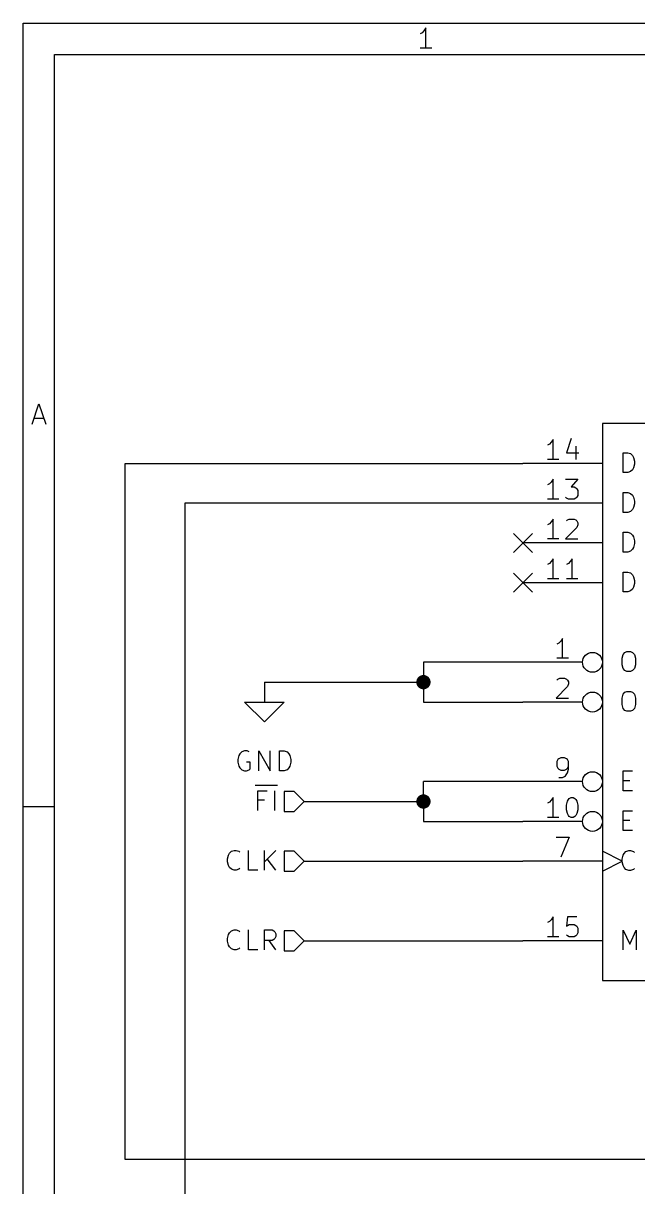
# Model space of a CAD drawing. Extents: x 0.4 to 11.3, y -7.9 to -0.4.
# Drawn here: x 0.394 to 1.939, y -3.318 to -0.394 of the extents above; entities that cross this region are included whole.
import ezdxf

# ---------------------------------------------------------------- set-up
doc = ezdxf.new("R2010")
doc.units = 0
doc.header["$MEASUREMENT"] = 0
for name, color, linetype in [('BLUE2', 5, 'CONTINUOUS'), ('BROWN2', 54, 'CONTINUOUS'), ('CYAN2', 4, 'CONTINUOUS'), ('GREEN3', 91, 'CONTINUOUS'), ('LYELLOW', 51, 'CONTINUOUS'), ('RED2', 1, 'CONTINUOUS'), ('RED3', 11, 'CONTINUOUS')]:
    doc.layers.add(name, color=color, linetype=linetype)

msp = doc.modelspace()

# ---------------------------------------------------------------- linework, layer by layer
at = {"layer": 'BLUE2', "linetype": 'CONTINUOUS'}
for p, q in [((1.626, -1.676), (1.674, -1.724)), ((1.674, -1.676), (1.626, -1.724)), ((1.626, -1.776), (1.674, -1.824)), ((1.674, -1.776), (1.626, -1.824))]:
    msp.add_line(p, q, dxfattribs=at)
at = {"layer": 'BROWN2', "linetype": 'CONTINUOUS'}
for p, q in [((0.9767, -2.3089), (1.0334, -2.3089)), ((0.9836, -2.3728), (0.9836, -2.3228)), ((0.9836, -2.3228), (1.0074, -2.3228)), ((1.0265, -2.3728), (1.0265, -2.3228)), ((1.075, -2.325), (1.05, -2.325)), ((1.05, -2.325), (1.05, -2.375)), ((1.1, -2.35), (1.075, -2.325)), ((1.0003, -2.3466), (0.9836, -2.3466)), ((1.075, -2.375), (1.1, -2.35)), ((1.05, -2.375), (1.075, -2.375)), ((0.9074, -2.4942), (0.9098, -2.4847)), ((0.9098, -2.4847), (0.9122, -2.4799)), ((0.9122, -2.4799), (0.917, -2.4752)), ((0.917, -2.4752), (0.9241, -2.4728)), ((0.9241, -2.4728), (0.9289, -2.4728)), ((0.9289, -2.4728), (0.936, -2.4752)), ((0.936, -2.4752), (0.9384, -2.4776)), ((0.9598, -2.5228), (0.9598, -2.4728)), ((1.0003, -2.5228), (1.0003, -2.4728)), ((1.0289, -2.4728), (1.0003, -2.5014)), ((1.075, -2.475), (1.05, -2.475)), ((1.05, -2.475), (1.05, -2.525)), ((1.1, -2.5), (1.075, -2.475)), ((0.9074, -2.5014), (0.9074, -2.4942)), ((0.9098, -2.5109), (0.9074, -2.5014)), ((0.9122, -2.5157), (0.9098, -2.5109)), ((1.0289, -2.5228), (1.0074, -2.4942)), ((1.075, -2.525), (1.1, -2.5)), ((0.917, -2.5204), (0.9122, -2.5157)), ((0.9241, -2.5228), (0.917, -2.5204)), ((0.9289, -2.5228), (0.9241, -2.5228)), ((0.936, -2.5204), (0.9289, -2.5228)), ((0.9384, -2.518), (0.936, -2.5204)), ((0.9836, -2.5228), (0.9598, -2.5228)), ((1.05, -2.525), (1.075, -2.525)), ((0.9074, -2.6942), (0.9098, -2.6847)), ((0.9098, -2.6847), (0.9122, -2.6799)), ((0.9122, -2.6799), (0.917, -2.6752)), ((0.917, -2.6752), (0.9241, -2.6728)), ((0.9241, -2.6728), (0.9289, -2.6728)), ((0.9289, -2.6728), (0.936, -2.6752)), ((0.936, -2.6752), (0.9384, -2.6776)), ((0.9598, -2.7228), (0.9598, -2.6728)), ((1.0003, -2.7228), (1.0003, -2.6728)), ((1.0003, -2.6728), (1.0193, -2.6728)), ((1.0193, -2.6728), (1.0241, -2.6752)), ((1.0241, -2.6752), (1.0265, -2.6776)), ((1.0265, -2.6776), (1.0289, -2.6823)), ((1.0289, -2.6895), (1.0265, -2.6942)), ((1.0289, -2.6823), (1.0289, -2.6895)), ((1.075, -2.675), (1.05, -2.675)), ((1.05, -2.675), (1.05, -2.725)), ((1.1, -2.7), (1.075, -2.675)), ((0.9074, -2.7014), (0.9074, -2.6942)), ((0.9098, -2.7109), (0.9074, -2.7014)), ((0.9122, -2.7157), (0.9098, -2.7109)), ((0.917, -2.7204), (0.9122, -2.7157)), ((0.9384, -2.718), (0.936, -2.7204)), ((1.0193, -2.699), (1.0003, -2.699)), ((1.0289, -2.7228), (1.0122, -2.699)), ((1.0241, -2.6966), (1.0193, -2.699)), ((1.0265, -2.6942), (1.0241, -2.6966)), ((1.075, -2.725), (1.1, -2.7)), ((0.9241, -2.7228), (0.917, -2.7204)), ((0.9289, -2.7228), (0.9241, -2.7228)), ((0.936, -2.7204), (0.9289, -2.7228)), ((0.9836, -2.7228), (0.9598, -2.7228)), ((1.05, -2.725), (1.075, -2.725))]:
    msp.add_line(p, q, dxfattribs=at)
at = {"layer": 'CYAN2', "linetype": 'CONTINUOUS'}
for p, q in [((1.9019, -1.5231), (1.9019, -1.4731)), ((1.9019, -1.4731), (1.9138, -1.4731)), ((1.9019, -1.5231), (1.9019, -1.4731)), ((1.9019, -1.4731), (1.9138, -1.4731)), ((1.9138, -1.4731), (1.9209, -1.4755)), ((1.9138, -1.4731), (1.9209, -1.4755)), ((1.9209, -1.4755), (1.9257, -1.4803)), ((1.9209, -1.4755), (1.9257, -1.4803)), ((1.9257, -1.4803), (1.9281, -1.485)), ((1.9257, -1.4803), (1.9281, -1.485)), ((1.9281, -1.485), (1.9305, -1.4946)), ((1.9281, -1.485), (1.9305, -1.4946)), ((1.9209, -1.5208), (1.9138, -1.5231)), ((1.9209, -1.5208), (1.9138, -1.5231)), ((1.9257, -1.516), (1.9209, -1.5208)), ((1.9257, -1.516), (1.9209, -1.5208)), ((1.9281, -1.5112), (1.9257, -1.516)), ((1.9281, -1.5112), (1.9257, -1.516)), ((1.9305, -1.5017), (1.9281, -1.5112)), ((1.9305, -1.5017), (1.9281, -1.5112)), ((1.9305, -1.4946), (1.9305, -1.5017)), ((1.9305, -1.4946), (1.9305, -1.5017)), ((1.9138, -1.5231), (1.9019, -1.5231)), ((1.9138, -1.5231), (1.9019, -1.5231)), ((1.9019, -1.6231), (1.9019, -1.5731)), ((1.9019, -1.5731), (1.9138, -1.5731)), ((1.9019, -1.6231), (1.9019, -1.5731)), ((1.9019, -1.5731), (1.9138, -1.5731)), ((1.9138, -1.5731), (1.9209, -1.5755)), ((1.9138, -1.5731), (1.9209, -1.5755)), ((1.9209, -1.5755), (1.9257, -1.5803)), ((1.9209, -1.5755), (1.9257, -1.5803)), ((1.9257, -1.5803), (1.9281, -1.585)), ((1.9257, -1.5803), (1.9281, -1.585)), ((1.9281, -1.585), (1.9305, -1.5946)), ((1.9281, -1.585), (1.9305, -1.5946)), ((1.9305, -1.6017), (1.9281, -1.6112)), ((1.9305, -1.6017), (1.9281, -1.6112)), ((1.9305, -1.5946), (1.9305, -1.6017)), ((1.9305, -1.5946), (1.9305, -1.6017)), ((1.9138, -1.6231), (1.9019, -1.6231)), ((1.9138, -1.6231), (1.9019, -1.6231)), ((1.9209, -1.6208), (1.9138, -1.6231)), ((1.9209, -1.6208), (1.9138, -1.6231)), ((1.9257, -1.616), (1.9209, -1.6208)), ((1.9257, -1.616), (1.9209, -1.6208)), ((1.9281, -1.6112), (1.9257, -1.616)), ((1.9281, -1.6112), (1.9257, -1.616)), ((1.9019, -1.7231), (1.9019, -1.6731)), ((1.9019, -1.6731), (1.9138, -1.6731)), ((1.9019, -1.7231), (1.9019, -1.6731)), ((1.9019, -1.6731), (1.9138, -1.6731)), ((1.9138, -1.6731), (1.9209, -1.6755)), ((1.9138, -1.6731), (1.9209, -1.6755)), ((1.9209, -1.6755), (1.9257, -1.6803)), ((1.9209, -1.6755), (1.9257, -1.6803)), ((1.9257, -1.6803), (1.9281, -1.685)), ((1.9257, -1.6803), (1.9281, -1.685)), ((1.9281, -1.685), (1.9305, -1.6946)), ((1.9281, -1.685), (1.9305, -1.6946)), ((1.9305, -1.6946), (1.9305, -1.7017)), ((1.9305, -1.6946), (1.9305, -1.7017)), ((1.9138, -1.7231), (1.9019, -1.7231)), ((1.9138, -1.7231), (1.9019, -1.7231)), ((1.9209, -1.7208), (1.9138, -1.7231)), ((1.9209, -1.7208), (1.9138, -1.7231)), ((1.9257, -1.716), (1.9209, -1.7208)), ((1.9257, -1.716), (1.9209, -1.7208)), ((1.9281, -1.7112), (1.9257, -1.716)), ((1.9281, -1.7112), (1.9257, -1.716)), ((1.9305, -1.7017), (1.9281, -1.7112)), ((1.9305, -1.7017), (1.9281, -1.7112)), ((1.9019, -1.8231), (1.9019, -1.7731)), ((1.9019, -1.7731), (1.9138, -1.7731)), ((1.9019, -1.8231), (1.9019, -1.7731)), ((1.9019, -1.7731), (1.9138, -1.7731)), ((1.9138, -1.7731), (1.9209, -1.7755)), ((1.9138, -1.7731), (1.9209, -1.7755)), ((1.9209, -1.7755), (1.9257, -1.7803)), ((1.9209, -1.7755), (1.9257, -1.7803)), ((1.9257, -1.7803), (1.9281, -1.785)), ((1.9257, -1.7803), (1.9281, -1.785)), ((1.9281, -1.8112), (1.9257, -1.816)), ((1.9281, -1.8112), (1.9257, -1.816)), ((1.9281, -1.785), (1.9305, -1.7946)), ((1.9281, -1.785), (1.9305, -1.7946)), ((1.9305, -1.8017), (1.9281, -1.8112)), ((1.9305, -1.8017), (1.9281, -1.8112)), ((1.9305, -1.7946), (1.9305, -1.8017)), ((1.9305, -1.7946), (1.9305, -1.8017)), ((1.9138, -1.8231), (1.9019, -1.8231)), ((1.9138, -1.8231), (1.9019, -1.8231)), ((1.9209, -1.8208), (1.9138, -1.8231)), ((1.9209, -1.8208), (1.9138, -1.8231)), ((1.9257, -1.816), (1.9209, -1.8208)), ((1.9257, -1.816), (1.9209, -1.8208)), ((1.8995, -1.9898), (1.9019, -1.9803)), ((1.8995, -1.9898), (1.9019, -1.9803)), ((1.9019, -1.9803), (1.9067, -1.9755)), ((1.9019, -1.9803), (1.9067, -1.9755)), ((1.9067, -1.9755), (1.9114, -1.9731)), ((1.9067, -1.9755), (1.9114, -1.9731)), ((1.9114, -1.9731), (1.9209, -1.9731)), ((1.9114, -1.9731), (1.9209, -1.9731)), ((1.9209, -1.9731), (1.9257, -1.9755)), ((1.9209, -1.9731), (1.9257, -1.9755)), ((1.9257, -1.9755), (1.9305, -1.9803)), ((1.9257, -1.9755), (1.9305, -1.9803)), ((1.9305, -1.9803), (1.9329, -1.9898)), ((1.9305, -1.9803), (1.9329, -1.9898)), ((1.8995, -2.0065), (1.8995, -1.9898)), ((1.8995, -2.0065), (1.8995, -1.9898)), ((1.9019, -2.016), (1.8995, -2.0065)), ((1.9019, -2.016), (1.8995, -2.0065)), ((1.9067, -2.0208), (1.9019, -2.016)), ((1.9067, -2.0208), (1.9019, -2.016)), ((1.9305, -2.016), (1.9257, -2.0208)), ((1.9305, -2.016), (1.9257, -2.0208)), ((1.9329, -2.0065), (1.9305, -2.016)), ((1.9329, -2.0065), (1.9305, -2.016)), ((1.9329, -1.9898), (1.9329, -2.0065)), ((1.9329, -1.9898), (1.9329, -2.0065)), ((1.9114, -2.0231), (1.9067, -2.0208)), ((1.9114, -2.0231), (1.9067, -2.0208)), ((1.9209, -2.0231), (1.9114, -2.0231)), ((1.9209, -2.0231), (1.9114, -2.0231)), ((1.9257, -2.0208), (1.9209, -2.0231)), ((1.9257, -2.0208), (1.9209, -2.0231)), ((1.9019, -2.0803), (1.9067, -2.0755)), ((1.9019, -2.0803), (1.9067, -2.0755)), ((1.9067, -2.0755), (1.9114, -2.0731)), ((1.9067, -2.0755), (1.9114, -2.0731)), ((1.9114, -2.0731), (1.9209, -2.0731)), ((1.9114, -2.0731), (1.9209, -2.0731)), ((1.9209, -2.0731), (1.9257, -2.0755)), ((1.9209, -2.0731), (1.9257, -2.0755)), ((1.9257, -2.0755), (1.9305, -2.0803)), ((1.9257, -2.0755), (1.9305, -2.0803)), ((1.8995, -2.0898), (1.9019, -2.0803)), ((1.8995, -2.0898), (1.9019, -2.0803)), ((1.8995, -2.1065), (1.8995, -2.0898)), ((1.8995, -2.1065), (1.8995, -2.0898)), ((1.9305, -2.0803), (1.9329, -2.0898)), ((1.9305, -2.0803), (1.9329, -2.0898)), ((1.9329, -2.0898), (1.9329, -2.1065)), ((1.9329, -2.0898), (1.9329, -2.1065)), ((1.9019, -2.116), (1.8995, -2.1065)), ((1.9019, -2.116), (1.8995, -2.1065)), ((1.9067, -2.1208), (1.9019, -2.116)), ((1.9067, -2.1208), (1.9019, -2.116)), ((1.9114, -2.1231), (1.9067, -2.1208)), ((1.9114, -2.1231), (1.9067, -2.1208)), ((1.9209, -2.1231), (1.9114, -2.1231)), ((1.9209, -2.1231), (1.9114, -2.1231)), ((1.9257, -2.1208), (1.9209, -2.1231)), ((1.9257, -2.1208), (1.9209, -2.1231)), ((1.9305, -2.116), (1.9257, -2.1208)), ((1.9305, -2.116), (1.9257, -2.1208)), ((1.9329, -2.1065), (1.9305, -2.116)), ((1.9329, -2.1065), (1.9305, -2.116)), ((0.9357, -2.2347), (0.9333, -2.2442)), ((0.9333, -2.2442), (0.9333, -2.2514)), ((0.9333, -2.2514), (0.9357, -2.2609)), ((0.9381, -2.2299), (0.9357, -2.2347)), ((0.9429, -2.2252), (0.9381, -2.2299)), ((0.95, -2.2228), (0.9429, -2.2252)), ((0.9571, -2.2228), (0.95, -2.2228)), ((0.9643, -2.2514), (0.9548, -2.2514)), ((0.9619, -2.2252), (0.9571, -2.2228)), ((0.9643, -2.268), (0.9643, -2.2514)), ((0.9857, -2.2728), (0.9857, -2.2228)), ((0.9857, -2.2228), (1.0143, -2.2728)), ((1.0143, -2.2728), (1.0143, -2.2228)), ((1.0381, -2.2728), (1.0381, -2.2228)), ((1.0381, -2.2228), (1.05, -2.2228)), ((1.05, -2.2228), (1.0571, -2.2252)), ((1.0571, -2.2252), (1.0619, -2.2299)), ((1.0619, -2.2299), (1.0643, -2.2347)), ((1.0643, -2.2347), (1.0667, -2.2442)), ((1.0667, -2.2514), (1.0643, -2.2609)), ((1.0667, -2.2442), (1.0667, -2.2514)), ((0.9357, -2.2609), (0.9381, -2.2657)), ((0.9381, -2.2657), (0.9429, -2.2704)), ((0.9429, -2.2704), (0.95, -2.2728)), ((0.95, -2.2728), (0.9548, -2.2728)), ((0.9548, -2.2728), (0.9619, -2.2704)), ((0.9619, -2.2704), (0.9643, -2.268)), ((1.05, -2.2728), (1.0381, -2.2728)), ((1.0571, -2.2704), (1.05, -2.2728)), ((1.0619, -2.2657), (1.0571, -2.2704)), ((1.0643, -2.2609), (1.0619, -2.2657)), ((1.9019, -2.3231), (1.9019, -2.2731)), ((1.9019, -2.2731), (1.9257, -2.2731)), ((1.9019, -2.3231), (1.9019, -2.2731)), ((1.9019, -2.2731), (1.9257, -2.2731)), ((1.9019, -2.2969), (1.9186, -2.2969)), ((1.9019, -2.2969), (1.9186, -2.2969)), ((1.9257, -2.3231), (1.9019, -2.3231)), ((1.9257, -2.3231), (1.9019, -2.3231)), ((1.9019, -2.4231), (1.9019, -2.3731)), ((1.9019, -2.3731), (1.9257, -2.3731)), ((1.9019, -2.4231), (1.9019, -2.3731)), ((1.9019, -2.3731), (1.9257, -2.3731)), ((1.9019, -2.3969), (1.9186, -2.3969)), ((1.9019, -2.3969), (1.9186, -2.3969)), ((1.9257, -2.4231), (1.9019, -2.4231)), ((1.9257, -2.4231), (1.9019, -2.4231)), ((1.8995, -2.4946), (1.9019, -2.485)), ((1.8995, -2.4946), (1.9019, -2.485)), ((1.9019, -2.485), (1.9043, -2.4803)), ((1.9019, -2.485), (1.9043, -2.4803)), ((1.9043, -2.4803), (1.909, -2.4755)), ((1.9043, -2.4803), (1.909, -2.4755)), ((1.909, -2.4755), (1.9162, -2.4731)), ((1.909, -2.4755), (1.9162, -2.4731)), ((1.9162, -2.4731), (1.9209, -2.4731)), ((1.9162, -2.4731), (1.9209, -2.4731)), ((1.9209, -2.4731), (1.9281, -2.4755)), ((1.9209, -2.4731), (1.9281, -2.4755)), ((1.9281, -2.4755), (1.9305, -2.4779)), ((1.9281, -2.4755), (1.9305, -2.4779)), ((1.8995, -2.5017), (1.8995, -2.4946)), ((1.8995, -2.5017), (1.8995, -2.4946)), ((1.9019, -2.5112), (1.8995, -2.5017)), ((1.9019, -2.5112), (1.8995, -2.5017)), ((1.9043, -2.516), (1.9019, -2.5112)), ((1.9043, -2.516), (1.9019, -2.5112)), ((1.909, -2.5208), (1.9043, -2.516)), ((1.909, -2.5208), (1.9043, -2.516)), ((1.9162, -2.5231), (1.909, -2.5208)), ((1.9162, -2.5231), (1.909, -2.5208)), ((1.9209, -2.5231), (1.9162, -2.5231)), ((1.9209, -2.5231), (1.9162, -2.5231)), ((1.9281, -2.5208), (1.9209, -2.5231)), ((1.9281, -2.5208), (1.9209, -2.5231)), ((1.9305, -2.5184), (1.9281, -2.5208)), ((1.9305, -2.5184), (1.9281, -2.5208)), ((1.9019, -2.7231), (1.9019, -2.6731)), ((1.9019, -2.6731), (1.9186, -2.7088)), ((1.9019, -2.7231), (1.9019, -2.6731)), ((1.9019, -2.6731), (1.9186, -2.7088)), ((1.9186, -2.7088), (1.9352, -2.6731)), ((1.9186, -2.7088), (1.9352, -2.6731)), ((1.9352, -2.6731), (1.9352, -2.7231)), ((1.9352, -2.6731), (1.9352, -2.7231))]:
    msp.add_line(p, q, dxfattribs=at)
at = {"layer": 'GREEN3', "linetype": 'CONTINUOUS'}
for p, q in [((0.65, -1.5), (1.65, -1.5)), ((0.65, -3.25), (0.65, -1.5)), ((0.8, -1.6), (0.8, -5.5)), ((1.65, -1.6), (0.8, -1.6)), ((1.4, -2), (1.4, -2.05)), ((1.65, -2), (1.4, -2)), ((1, -2.05), (1.4, -2.05)), ((1.4, -2.05), (1.4, -2.1)), ((1.4, -2.1), (1.65, -2.1)), ((1.4, -2.35), (1.4, -2.3)), ((1.65, -2.3), (1.4, -2.3)), ((1.1, -2.35), (1.4, -2.35)), ((1.4, -2.35), (1.4, -2.4)), ((1.4, -2.4), (1.65, -2.4)), ((1.1, -2.5), (1.65, -2.5)), ((1.1, -2.7), (1.65, -2.7)), ((6.65, -3.25), (0.65, -3.25))]:
    msp.add_line(p, q, dxfattribs=at)
at = {"layer": 'GREEN3', "const_width": 0.018}
for points in [[(1.391, -2.05, 1), (1.409, -2.05, 1)], [(1.391, -2.35, 1), (1.409, -2.35, 1)]]:
    msp.add_lwpolyline(points, format="xyb", close=True, dxfattribs=at)
at = {"layer": 'LYELLOW', "linetype": 'CONTINUOUS'}
for p, q in [((1.85, -1.4), (1.85, -2.8)), ((2.45, -1.4), (1.85, -1.4)), ((1.85, -2.8), (2.45, -2.8))]:
    msp.add_line(p, q, dxfattribs=at)
at = {"layer": 'RED2', "linetype": 'CONTINUOUS'}
for p, q in [((0.3937, -0.3937), (11.2993, -0.3937)), ((0.3937, -7.8743), (0.3937, -0.3937)), ((1.4062, -0.4053), (1.4013, -0.4126)), ((1.4062, -0.4564), (1.4062, -0.4053)), ((1.3965, -0.4174), (1.3916, -0.4199)), ((1.4013, -0.4126), (1.3965, -0.4174)), ((1.4208, -0.4564), (1.3916, -0.4564)), ((0.4724, -0.4724), (11.2206, -0.4724)), ((0.4724, -7.7956), (0.4724, -0.4724)), ((0.416, -1.4013), (0.4331, -1.3501)), ((0.4331, -1.3501), (0.4501, -1.4013)), ((0.4209, -1.3867), (0.4453, -1.3867)), ((1.85, -1.4), (1.85, -2.8)), ((2.45, -1.4), (1.85, -1.4)), ((1.85, -1.5), (1.65, -1.5)), ((1.85, -1.5), (1.65, -1.5)), ((1.85, -1.6), (1.65, -1.6)), ((1.85, -1.6), (1.65, -1.6)), ((1.85, -1.7), (1.65, -1.7)), ((1.85, -1.7), (1.65, -1.7)), ((1.85, -1.8), (1.65, -1.8)), ((1.85, -1.8), (1.65, -1.8)), ((1.8, -2), (1.65, -2)), ((1.8, -2), (1.65, -2)), ((1, -2.05), (1, -2.1)), ((1, -2.15), (0.95, -2.1)), ((0.95, -2.1), (1, -2.1)), ((1, -2.1), (1.05, -2.1)), ((1.05, -2.1), (1, -2.15)), ((1.8, -2.1), (1.65, -2.1)), ((1.8, -2.1), (1.65, -2.1)), ((1.8, -2.3), (1.65, -2.3)), ((1.8, -2.3), (1.65, -2.3)), ((0.3937, -2.3622), (0.4724, -2.3622)), ((1.8, -2.4), (1.65, -2.4)), ((1.8, -2.4), (1.65, -2.4)), ((1.9, -2.5), (1.85, -2.475)), ((1.9, -2.5), (1.85, -2.475)), ((1.85, -2.5), (1.65, -2.5)), ((1.85, -2.5), (1.65, -2.5)), ((1.85, -2.525), (1.9, -2.5)), ((1.85, -2.525), (1.9, -2.5)), ((1.85, -2.7), (1.65, -2.7)), ((1.85, -2.7), (1.65, -2.7)), ((1.85, -2.8), (2.45, -2.8))]:
    msp.add_line(p, q, dxfattribs=at)
at = {"layer": 'RED2'}
for centre in [(1.825, -2), (1.825, -2), (1.825, -2.1), (1.825, -2.1), (1.825, -2.3), (1.825, -2.3), (1.825, -2.4), (1.825, -2.4)]:
    msp.add_circle(centre, 0.025, dxfattribs=at)
at = {"layer": 'RED3', "linetype": 'CONTINUOUS'}
for p, q in [((1.7167, -1.4518), (1.7119, -1.4542)), ((1.7167, -1.4518), (1.7119, -1.4542)), ((1.7214, -1.447), (1.7167, -1.4518)), ((1.7214, -1.447), (1.7167, -1.4518)), ((1.7262, -1.4399), (1.7214, -1.447)), ((1.7262, -1.4399), (1.7214, -1.447)), ((1.7262, -1.4899), (1.7262, -1.4399)), ((1.7262, -1.4899), (1.7262, -1.4399)), ((1.7714, -1.4375), (1.7595, -1.4732)), ((1.7714, -1.4375), (1.7595, -1.4732)), ((1.7833, -1.4565), (1.7833, -1.4899)), ((1.7833, -1.4565), (1.7833, -1.4899)), ((1.7405, -1.4899), (1.7119, -1.4899)), ((1.7405, -1.4899), (1.7119, -1.4899)), ((1.7595, -1.4732), (1.7905, -1.4732)), ((1.7595, -1.4732), (1.7905, -1.4732)), ((1.7214, -1.547), (1.7167, -1.5518)), ((1.7214, -1.547), (1.7167, -1.5518)), ((1.7262, -1.5399), (1.7214, -1.547)), ((1.7262, -1.5399), (1.7214, -1.547)), ((1.7262, -1.5899), (1.7262, -1.5399)), ((1.7262, -1.5899), (1.7262, -1.5399)), ((1.7571, -1.5399), (1.7881, -1.5399)), ((1.7571, -1.5399), (1.7881, -1.5399)), ((1.7881, -1.5399), (1.7714, -1.5589)), ((1.7881, -1.5399), (1.7714, -1.5589)), ((1.7167, -1.5518), (1.7119, -1.5542)), ((1.7167, -1.5518), (1.7119, -1.5542)), ((1.7714, -1.5589), (1.7786, -1.5589)), ((1.7714, -1.5589), (1.7786, -1.5589)), ((1.7786, -1.5589), (1.7833, -1.5613)), ((1.7786, -1.5589), (1.7833, -1.5613)), ((1.7833, -1.5613), (1.7857, -1.5637)), ((1.7833, -1.5613), (1.7857, -1.5637)), ((1.7857, -1.5637), (1.7881, -1.5684)), ((1.7857, -1.5637), (1.7881, -1.5684)), ((1.7881, -1.5684), (1.7881, -1.5804)), ((1.7881, -1.5684), (1.7881, -1.5804)), ((1.7405, -1.5899), (1.7119, -1.5899)), ((1.7405, -1.5899), (1.7119, -1.5899)), ((1.7595, -1.5875), (1.7571, -1.5851)), ((1.7595, -1.5875), (1.7571, -1.5851)), ((1.7643, -1.5899), (1.7595, -1.5875)), ((1.7643, -1.5899), (1.7595, -1.5875)), ((1.7786, -1.5899), (1.7643, -1.5899)), ((1.7786, -1.5899), (1.7643, -1.5899)), ((1.7833, -1.5875), (1.7786, -1.5899)), ((1.7833, -1.5875), (1.7786, -1.5899)), ((1.7857, -1.5851), (1.7833, -1.5875)), ((1.7857, -1.5851), (1.7833, -1.5875)), ((1.7881, -1.5804), (1.7857, -1.5851)), ((1.7881, -1.5804), (1.7857, -1.5851)), ((1.7167, -1.6518), (1.7119, -1.6542)), ((1.7167, -1.6518), (1.7119, -1.6542)), ((1.7214, -1.647), (1.7167, -1.6518)), ((1.7214, -1.647), (1.7167, -1.6518)), ((1.7262, -1.6399), (1.7214, -1.647)), ((1.7262, -1.6399), (1.7214, -1.647)), ((1.7262, -1.6899), (1.7262, -1.6399)), ((1.7262, -1.6899), (1.7262, -1.6399)), ((1.7857, -1.6613), (1.7571, -1.6899)), ((1.7857, -1.6613), (1.7571, -1.6899)), ((1.7595, -1.6446), (1.7619, -1.6423)), ((1.7595, -1.6446), (1.7619, -1.6423)), ((1.7619, -1.6423), (1.7667, -1.6399)), ((1.7619, -1.6423), (1.7667, -1.6399)), ((1.7667, -1.6399), (1.7786, -1.6399)), ((1.7667, -1.6399), (1.7786, -1.6399)), ((1.7786, -1.6399), (1.7833, -1.6423)), ((1.7786, -1.6399), (1.7833, -1.6423)), ((1.7833, -1.6423), (1.7857, -1.6446)), ((1.7833, -1.6423), (1.7857, -1.6446)), ((1.7857, -1.6446), (1.7881, -1.6494)), ((1.7857, -1.6446), (1.7881, -1.6494)), ((1.7881, -1.6542), (1.7857, -1.6613)), ((1.7881, -1.6542), (1.7857, -1.6613)), ((1.7881, -1.6494), (1.7881, -1.6542)), ((1.7881, -1.6494), (1.7881, -1.6542)), ((1.7405, -1.6899), (1.7119, -1.6899)), ((1.7405, -1.6899), (1.7119, -1.6899)), ((1.7571, -1.6899), (1.7881, -1.6899)), ((1.7571, -1.6899), (1.7881, -1.6899)), ((1.7167, -1.7518), (1.7119, -1.7542)), ((1.7167, -1.7518), (1.7119, -1.7542)), ((1.7214, -1.747), (1.7167, -1.7518)), ((1.7214, -1.747), (1.7167, -1.7518)), ((1.7262, -1.7399), (1.7214, -1.747)), ((1.7262, -1.7399), (1.7214, -1.747)), ((1.7262, -1.7899), (1.7262, -1.7399)), ((1.7262, -1.7899), (1.7262, -1.7399)), ((1.7643, -1.7518), (1.7595, -1.7542)), ((1.7643, -1.7518), (1.7595, -1.7542)), ((1.769, -1.747), (1.7643, -1.7518)), ((1.769, -1.747), (1.7643, -1.7518)), ((1.7738, -1.7399), (1.769, -1.747)), ((1.7738, -1.7399), (1.769, -1.747)), ((1.7738, -1.7899), (1.7738, -1.7399)), ((1.7738, -1.7899), (1.7738, -1.7399)), ((1.7405, -1.7899), (1.7119, -1.7899)), ((1.7405, -1.7899), (1.7119, -1.7899)), ((1.7881, -1.7899), (1.7595, -1.7899)), ((1.7881, -1.7899), (1.7595, -1.7899)), ((1.7405, -1.9518), (1.7357, -1.9542)), ((1.7405, -1.9518), (1.7357, -1.9542)), ((1.7452, -1.947), (1.7405, -1.9518)), ((1.7452, -1.947), (1.7405, -1.9518)), ((1.75, -1.9399), (1.7452, -1.947)), ((1.75, -1.9399), (1.7452, -1.947)), ((1.75, -1.9899), (1.75, -1.9399)), ((1.75, -1.9899), (1.75, -1.9399)), ((1.7643, -1.9899), (1.7357, -1.9899)), ((1.7643, -1.9899), (1.7357, -1.9899)), ((1.7357, -2.0446), (1.7381, -2.0423)), ((1.7357, -2.0446), (1.7381, -2.0423)), ((1.7381, -2.0423), (1.7429, -2.0399)), ((1.7381, -2.0423), (1.7429, -2.0399)), ((1.7429, -2.0399), (1.7548, -2.0399)), ((1.7429, -2.0399), (1.7548, -2.0399)), ((1.7548, -2.0399), (1.7595, -2.0423)), ((1.7548, -2.0399), (1.7595, -2.0423)), ((1.7595, -2.0423), (1.7619, -2.0446)), ((1.7595, -2.0423), (1.7619, -2.0446)), ((1.7619, -2.0446), (1.7643, -2.0494)), ((1.7619, -2.0446), (1.7643, -2.0494)), ((1.7619, -2.0613), (1.7333, -2.0899)), ((1.7619, -2.0613), (1.7333, -2.0899)), ((1.7643, -2.0542), (1.7619, -2.0613)), ((1.7643, -2.0542), (1.7619, -2.0613)), ((1.7643, -2.0494), (1.7643, -2.0542)), ((1.7643, -2.0494), (1.7643, -2.0542)), ((1.7333, -2.0899), (1.7643, -2.0899)), ((1.7333, -2.0899), (1.7643, -2.0899)), ((1.7381, -2.2446), (1.7357, -2.2494)), ((1.7381, -2.2446), (1.7357, -2.2494)), ((1.7357, -2.2494), (1.7357, -2.2613)), ((1.7357, -2.2494), (1.7357, -2.2613)), ((1.7405, -2.2423), (1.7381, -2.2446)), ((1.7405, -2.2423), (1.7381, -2.2446)), ((1.7452, -2.2399), (1.7405, -2.2423)), ((1.7452, -2.2399), (1.7405, -2.2423)), ((1.7548, -2.2399), (1.7452, -2.2399)), ((1.7548, -2.2399), (1.7452, -2.2399)), ((1.7595, -2.2423), (1.7548, -2.2399)), ((1.7595, -2.2423), (1.7548, -2.2399)), ((1.7619, -2.2446), (1.7595, -2.2423)), ((1.7619, -2.2446), (1.7595, -2.2423)), ((1.7643, -2.2494), (1.7619, -2.2446)), ((1.7643, -2.2494), (1.7619, -2.2446)), ((1.7643, -2.2684), (1.7643, -2.2494)), ((1.7643, -2.2684), (1.7643, -2.2494)), ((1.7357, -2.2613), (1.7381, -2.2661)), ((1.7357, -2.2613), (1.7381, -2.2661)), ((1.7381, -2.2661), (1.7405, -2.2684)), ((1.7381, -2.2661), (1.7405, -2.2684)), ((1.7405, -2.2684), (1.7452, -2.2708)), ((1.7405, -2.2684), (1.7452, -2.2708)), ((1.7452, -2.2708), (1.7548, -2.2708)), ((1.7452, -2.2708), (1.7548, -2.2708)), ((1.7548, -2.2708), (1.7595, -2.2684)), ((1.7548, -2.2708), (1.7595, -2.2684)), ((1.7571, -2.2851), (1.7619, -2.278)), ((1.7571, -2.2851), (1.7619, -2.278)), ((1.7595, -2.2684), (1.7619, -2.2661)), ((1.7595, -2.2684), (1.7619, -2.2661)), ((1.7619, -2.2661), (1.7643, -2.2613)), ((1.7619, -2.2661), (1.7643, -2.2613)), ((1.7619, -2.278), (1.7643, -2.2684)), ((1.7619, -2.278), (1.7643, -2.2684)), ((1.7405, -2.2899), (1.75, -2.2899)), ((1.7405, -2.2899), (1.75, -2.2899)), ((1.75, -2.2899), (1.7548, -2.2875)), ((1.75, -2.2899), (1.7548, -2.2875)), ((1.7548, -2.2875), (1.7571, -2.2851)), ((1.7548, -2.2875), (1.7571, -2.2851)), ((1.7167, -2.3518), (1.7119, -2.3542)), ((1.7167, -2.3518), (1.7119, -2.3542)), ((1.7214, -2.347), (1.7167, -2.3518)), ((1.7214, -2.347), (1.7167, -2.3518)), ((1.7262, -2.3399), (1.7214, -2.347)), ((1.7262, -2.3399), (1.7214, -2.347)), ((1.7262, -2.3899), (1.7262, -2.3399)), ((1.7262, -2.3899), (1.7262, -2.3399)), ((1.7595, -2.3589), (1.7619, -2.3494)), ((1.7595, -2.3589), (1.7619, -2.3494)), ((1.7595, -2.3708), (1.7595, -2.3589)), ((1.7595, -2.3708), (1.7595, -2.3589)), ((1.7619, -2.3494), (1.7643, -2.3446)), ((1.7619, -2.3494), (1.7643, -2.3446)), ((1.7643, -2.3446), (1.7667, -2.3423)), ((1.7643, -2.3446), (1.7667, -2.3423)), ((1.7667, -2.3423), (1.7714, -2.3399)), ((1.7667, -2.3423), (1.7714, -2.3399)), ((1.7714, -2.3399), (1.7762, -2.3399)), ((1.7714, -2.3399), (1.7762, -2.3399)), ((1.7762, -2.3399), (1.7809, -2.3423)), ((1.7762, -2.3399), (1.7809, -2.3423)), ((1.7809, -2.3423), (1.7833, -2.3446)), ((1.7809, -2.3423), (1.7833, -2.3446)), ((1.7833, -2.3446), (1.7857, -2.3494)), ((1.7833, -2.3446), (1.7857, -2.3494)), ((1.7857, -2.3494), (1.7881, -2.3589)), ((1.7857, -2.3494), (1.7881, -2.3589)), ((1.7881, -2.3589), (1.7881, -2.3708)), ((1.7881, -2.3589), (1.7881, -2.3708)), ((1.7405, -2.3899), (1.7119, -2.3899)), ((1.7405, -2.3899), (1.7119, -2.3899)), ((1.7619, -2.3804), (1.7595, -2.3708)), ((1.7619, -2.3804), (1.7595, -2.3708)), ((1.7643, -2.3851), (1.7619, -2.3804)), ((1.7643, -2.3851), (1.7619, -2.3804)), ((1.7667, -2.3875), (1.7643, -2.3851)), ((1.7667, -2.3875), (1.7643, -2.3851)), ((1.7714, -2.3899), (1.7667, -2.3875)), ((1.7714, -2.3899), (1.7667, -2.3875)), ((1.7762, -2.3899), (1.7714, -2.3899)), ((1.7762, -2.3899), (1.7714, -2.3899)), ((1.7809, -2.3875), (1.7762, -2.3899)), ((1.7809, -2.3875), (1.7762, -2.3899)), ((1.7833, -2.3851), (1.7809, -2.3875)), ((1.7833, -2.3851), (1.7809, -2.3875)), ((1.7857, -2.3804), (1.7833, -2.3851)), ((1.7857, -2.3804), (1.7833, -2.3851)), ((1.7881, -2.3708), (1.7857, -2.3804)), ((1.7881, -2.3708), (1.7857, -2.3804)), ((1.7333, -2.4399), (1.7667, -2.4399)), ((1.7333, -2.4399), (1.7667, -2.4399)), ((1.7667, -2.4399), (1.7452, -2.4899)), ((1.7667, -2.4399), (1.7452, -2.4899)), ((1.7167, -2.6518), (1.7119, -2.6542)), ((1.7167, -2.6518), (1.7119, -2.6542)), ((1.7214, -2.647), (1.7167, -2.6518)), ((1.7214, -2.647), (1.7167, -2.6518)), ((1.7262, -2.6399), (1.7214, -2.647)), ((1.7262, -2.6399), (1.7214, -2.647)), ((1.7262, -2.6899), (1.7262, -2.6399)), ((1.7262, -2.6899), (1.7262, -2.6399)), ((1.7619, -2.6399), (1.7595, -2.6637)), ((1.7619, -2.6399), (1.7595, -2.6637)), ((1.7595, -2.6637), (1.7619, -2.6613)), ((1.7595, -2.6637), (1.7619, -2.6613)), ((1.7857, -2.6399), (1.7619, -2.6399)), ((1.7857, -2.6399), (1.7619, -2.6399)), ((1.7619, -2.6613), (1.7667, -2.6589)), ((1.7619, -2.6613), (1.7667, -2.6589)), ((1.7667, -2.6589), (1.7786, -2.6589)), ((1.7667, -2.6589), (1.7786, -2.6589)), ((1.7786, -2.6589), (1.7833, -2.6613)), ((1.7786, -2.6589), (1.7833, -2.6613)), ((1.7833, -2.6613), (1.7857, -2.6637)), ((1.7833, -2.6613), (1.7857, -2.6637)), ((1.7405, -2.6899), (1.7119, -2.6899)), ((1.7405, -2.6899), (1.7119, -2.6899)), ((1.7619, -2.6875), (1.7595, -2.6851)), ((1.7619, -2.6875), (1.7595, -2.6851)), ((1.7667, -2.6899), (1.7619, -2.6875)), ((1.7667, -2.6899), (1.7619, -2.6875)), ((1.7786, -2.6899), (1.7667, -2.6899)), ((1.7786, -2.6899), (1.7667, -2.6899)), ((1.7833, -2.6875), (1.7786, -2.6899)), ((1.7833, -2.6875), (1.7786, -2.6899)), ((1.7857, -2.6851), (1.7833, -2.6875)), ((1.7857, -2.6851), (1.7833, -2.6875)), ((1.7857, -2.6637), (1.7881, -2.6684)), ((1.7857, -2.6637), (1.7881, -2.6684)), ((1.7881, -2.6804), (1.7857, -2.6851)), ((1.7881, -2.6804), (1.7857, -2.6851)), ((1.7881, -2.6684), (1.7881, -2.6804)), ((1.7881, -2.6684), (1.7881, -2.6804))]:
    msp.add_line(p, q, dxfattribs=at)

doc.saveas('drawing.dxf')
